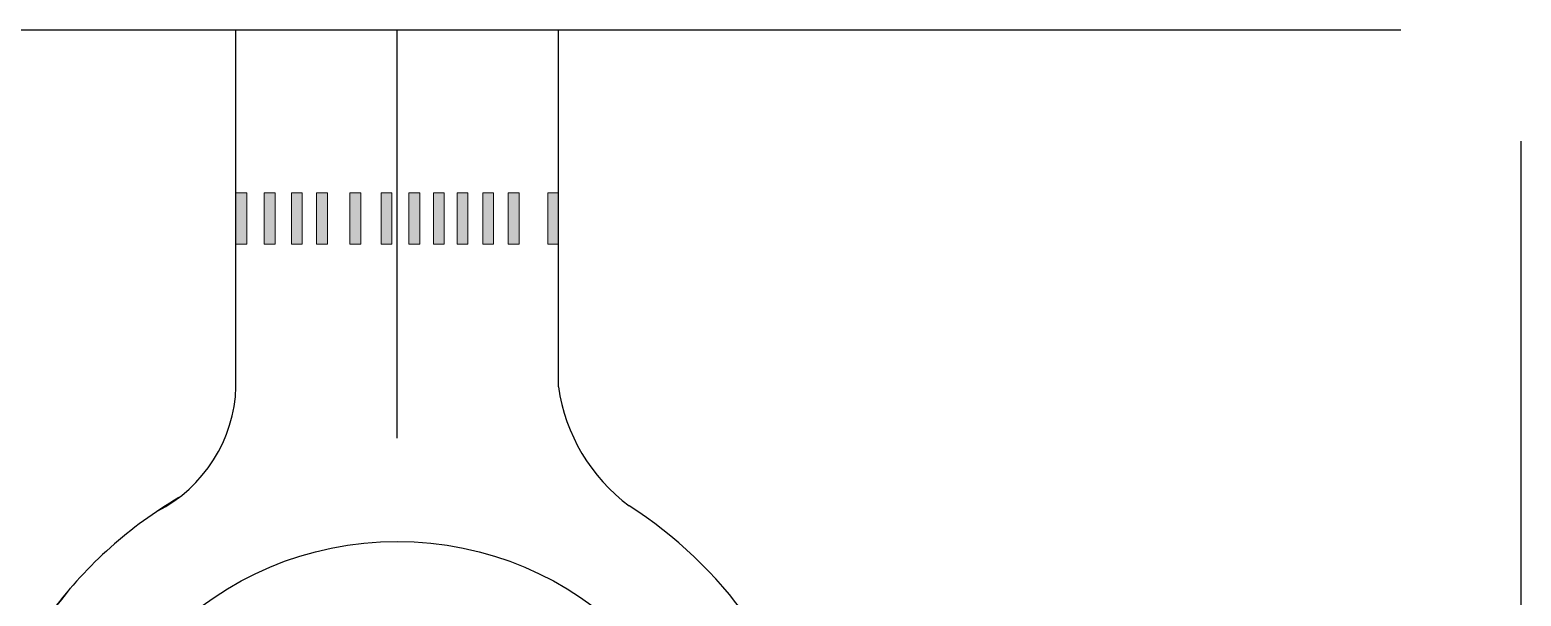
# Model space of a CAD drawing. Header units: inches. Extents: x -291016 to -124071, y 25078 to 137196.
# Drawn here: x -199969 to -193496, y 44449 to 46908 of the extents above; entities that cross this region are included whole.
import ezdxf

# ---------------------------------------------------------------- set-up
doc = ezdxf.new("R2010")
doc.units = ezdxf.units.IN
doc.header["$MEASUREMENT"] = 0
doc.layers.add('DOOR', color=112, linetype='Continuous', lineweight=20)

msp = doc.modelspace()

# ---------------------------------------------------------------- hatches: boundary and pattern name
at = {"layer": 'DOOR', "linetype": 'Continuous', "ltscale": 0.2}
for points in [[(-199027.5, 46200.8079), (-199074.5209, 46200.8079), (-199074.5209, 45977.3079), (-199027.5, 45977.3079)], [(-198904.9791, 46200.8079), (-198952, 46200.8079), (-198952, 45977.3079), (-198904.9791, 45977.3079)], [(-198786.4791, 46200.8079), (-198833.5, 46200.8079), (-198833.5, 45977.3079), (-198786.4791, 45977.3079)], [(-198677.5, 46200.8079), (-198724.5209, 46200.8079), (-198724.5209, 45977.3079), (-198677.5, 45977.3079)], [(-198532.9791, 46200.8079), (-198580, 46200.8079), (-198580, 45977.3079), (-198532.9791, 45977.3079)], [(-198397.4791, 46200.8079), (-198444.5, 46200.8079), (-198444.5, 45977.3079), (-198397.4791, 45977.3079)], [(-198276.9791, 46200.8079), (-198324, 46200.8079), (-198324, 45977.3079), (-198276.9791, 45977.3079)], [(-198170.4791, 46200.8079), (-198217.5, 46200.8079), (-198217.5, 45977.3079), (-198170.4791, 45977.3079)], [(-198067.4791, 46200.8079), (-198114.5, 46200.8079), (-198114.5, 45977.3079), (-198067.4791, 45977.3079)], [(-197955.9583, 46200.8079), (-198002.9791, 46200.8079), (-198002.9791, 45977.3079), (-197955.9583, 45977.3079)], [(-197845.4791, 46200.8079), (-197892.5, 46200.8079), (-197892.5, 45977.3079), (-197845.4791, 45977.3079)], [(-197674.4791, 46200.8079), (-197721.5, 46200.8079), (-197721.5, 45977.3079), (-197674.4791, 45977.3079)]]:
    msp.add_hatch(color=2, dxfattribs=at).paths.add_polyline_path(points)

# ---------------------------------------------------------------- linework, layer by layer
for p, q in [((-202731.3297, 46908.3079), (-194017.712, 46908.3079)), ((-193495.6072, 40106.1517), (-193495.6072, 46424.6958))]:
    msp.add_line(p, q)
at = {"color": 1}
for p, q in [((-199074.5209, 45357.8079), (-199074.5209, 46908.3079)), ((-198374.5209, 45135.3806), (-198374.5209, 46908.3079)), ((-197674.5209, 45357.8079), (-197674.5209, 46908.3079))]:
    msp.add_line(p, q, dxfattribs=at)
at = {"color": 3}
msp.add_circle((-198374.5127, 43265.3292), 1421.582, dxfattribs=at)
for centre, radius, start, end in [((-199702.407, 45377.4865), 628.1944, 297.04473335, 358.20487933), ((-196899.1279, 45468.8877), 783.309, 188.15250471, 233.25031193), ((-200710.9934, 45144.9801), 1131.2846, 266.832627, 324.25357732)]:
    msp.add_arc(centre, radius, start, end, dxfattribs=at)
for start, end in [(120.44240398, 143.04099786), (35.41169605, 57.42744638)]:
    msp.add_arc((-198374.5209, 43265.4237), 1869.9568, start, end)
at = {"layer": 'DOOR', "color": 2, "linetype": 'Continuous', "ltscale": 0.2}
for points in [[(-199074.5209, 46200.8079), (-199027.5, 46200.8079), (-199027.5, 45977.3079), (-199074.5209, 45977.3079)], [(-198952, 46200.8079), (-198904.9791, 46200.8079), (-198904.9791, 45977.3079), (-198952, 45977.3079)], [(-198833.5, 46200.8079), (-198786.4791, 46200.8079), (-198786.4791, 45977.3079), (-198833.5, 45977.3079)], [(-198724.5209, 46200.8079), (-198677.5, 46200.8079), (-198677.5, 45977.3079), (-198724.5209, 45977.3079)], [(-198580, 46200.8079), (-198532.9791, 46200.8079), (-198532.9791, 45977.3079), (-198580, 45977.3079)], [(-198444.5, 46200.8079), (-198397.4791, 46200.8079), (-198397.4791, 45977.3079), (-198444.5, 45977.3079)], [(-198324, 46200.8079), (-198276.9791, 46200.8079), (-198276.9791, 45977.3079), (-198324, 45977.3079)], [(-198217.5, 46200.8079), (-198170.4791, 46200.8079), (-198170.4791, 45977.3079), (-198217.5, 45977.3079)], [(-198114.5, 46200.8079), (-198067.4791, 46200.8079), (-198067.4791, 45977.3079), (-198114.5, 45977.3079)], [(-198002.9791, 46200.8079), (-197955.9583, 46200.8079), (-197955.9583, 45977.3079), (-198002.9791, 45977.3079)], [(-197892.5, 46200.8079), (-197845.4791, 46200.8079), (-197845.4791, 45977.3079), (-197892.5, 45977.3079)], [(-197721.5, 46200.8079), (-197674.4791, 46200.8079), (-197674.4791, 45977.3079), (-197721.5, 45977.3079)]]:
    msp.add_lwpolyline(points, close=True, dxfattribs=at)

doc.saveas('drawing.dxf')
